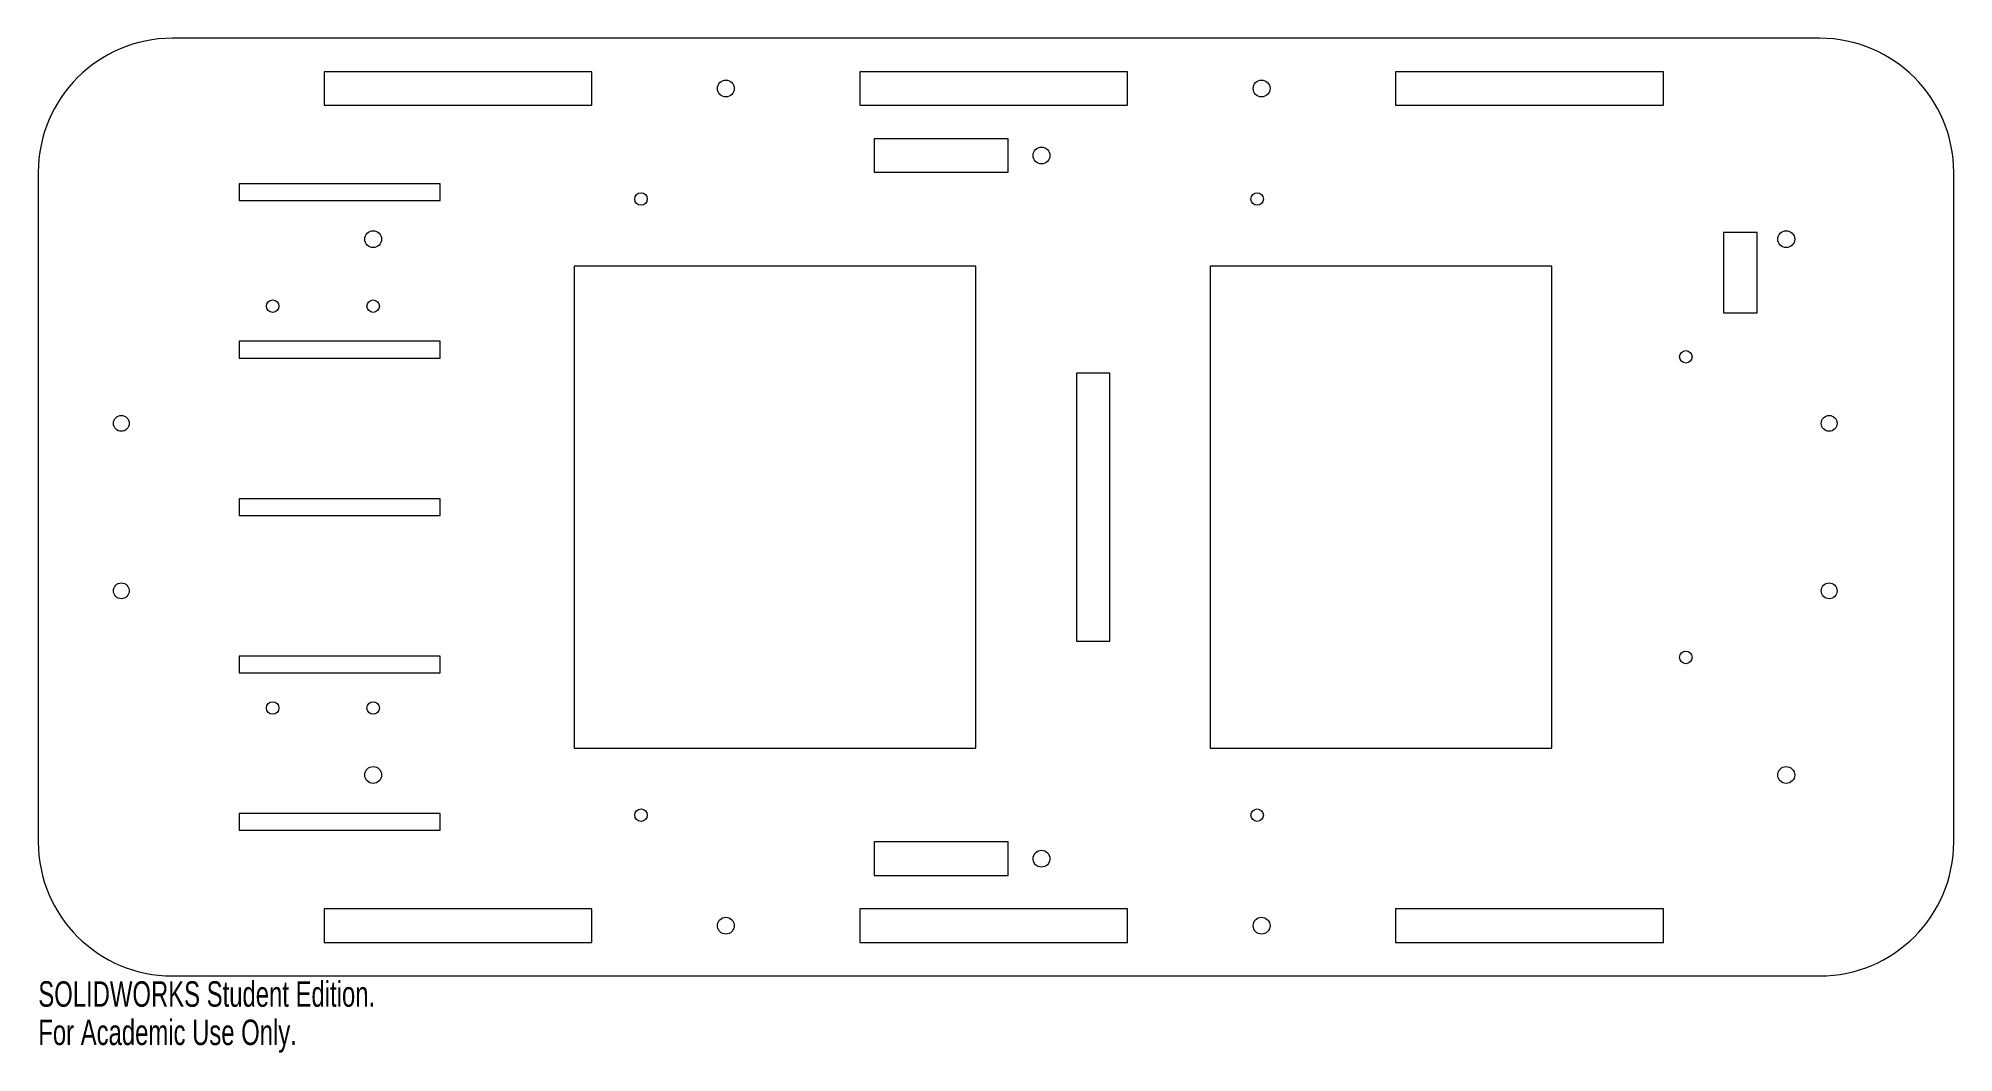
# Model space of a CAD drawing. Header units: inches. Extents: x -7.2 to 7.2, y -4.1 to 3.5.
import ezdxf

# ---------------------------------------------------------------- set-up
doc = ezdxf.new("R2010")
doc.units = ezdxf.units.IN
doc.header["$MEASUREMENT"] = 0
doc.styles.add('SLDTEXTSTYLE0', font='TXT', dxfattribs={"width": 0.7})

msp = doc.modelspace()

# ---------------------------------------------------------------- linework, layer by layer
at = {"color": 7, "linetype": 'Continuous', "lineweight": 15}
for p, q in [((6.15, 3.5), (-6.15, 3.5)), ((-3.017, 3.25), (-5.017, 3.25)), ((-5.017, 3.25), (-5.017, 3)), ((-3.017, 3), (-3.017, 3.25)), ((0.983, 3.25), (-1.017, 3.25)), ((-1.017, 3.25), (-1.017, 3)), ((0.983, 3), (0.983, 3.25)), ((4.983, 3.25), (2.983, 3.25)), ((2.983, 3.25), (2.983, 3)), ((4.983, 3), (4.983, 3.25)), ((-5.017, 3), (-3.017, 3)), ((-1.017, 3), (0.983, 3)), ((2.983, 3), (4.983, 3)), ((0.09, 2.75), (-0.91, 2.75)), ((-0.91, 2.75), (-0.91, 2.5)), ((0.09, 2.5), (0.09, 2.75)), ((-7.15, 2.5), (-7.15, -2.5)), ((-0.91, 2.5), (0.09, 2.5)), ((7.15, -2.5), (7.15, 2.5)), ((-4.15, 2.413), (-5.65, 2.413)), ((-5.65, 2.413), (-5.65, 2.288)), ((-4.15, 2.288), (-4.15, 2.413)), ((-5.65, 2.288), (-4.15, 2.288)), ((5.682, 2.05), (5.432, 2.05)), ((5.432, 2.05), (5.432, 1.45)), ((5.682, 1.45), (5.682, 2.05)), ((-0.15, 1.8), (-3.15, 1.8)), ((-3.15, 1.8), (-3.15, -1.8)), ((-0.15, -1.8), (-0.15, 1.8)), ((4.15, 1.8), (1.6, 1.8)), ((1.6, 1.8), (1.6, -1.8)), ((4.15, -1.8), (4.15, 1.8)), ((5.432, 1.45), (5.682, 1.45)), ((-4.15, 1.238), (-5.65, 1.238)), ((-5.65, 1.238), (-5.65, 1.113)), ((-4.15, 1.113), (-4.15, 1.238)), ((-5.65, 1.113), (-4.15, 1.113)), ((0.85, 1), (0.6, 1)), ((0.6, 1), (0.6, -1)), ((0.85, -1), (0.85, 1)), ((-4.15, 0.063), (-5.65, 0.063)), ((-5.65, 0.063), (-5.65, -0.063)), ((-4.15, -0.063), (-4.15, 0.063)), ((-5.65, -0.063), (-4.15, -0.063)), ((0.6, -1), (0.85, -1)), ((-4.15, -1.113), (-5.65, -1.113)), ((-5.65, -1.113), (-5.65, -1.238)), ((-4.15, -1.238), (-4.15, -1.113)), ((-5.65, -1.238), (-4.15, -1.238)), ((-3.15, -1.8), (-0.15, -1.8)), ((1.6, -1.8), (4.15, -1.8)), ((-5.65, -2.288), (-5.65, -2.413)), ((-4.15, -2.288), (-5.65, -2.288)), ((-4.15, -2.413), (-4.15, -2.288)), ((-5.65, -2.413), (-4.15, -2.413)), ((0.09, -2.5), (-0.91, -2.5)), ((-0.91, -2.5), (-0.91, -2.75)), ((0.09, -2.75), (0.09, -2.5)), ((-0.91, -2.75), (0.09, -2.75)), ((-3.017, -3), (-5.017, -3)), ((-5.017, -3), (-5.017, -3.25)), ((-3.017, -3.25), (-3.017, -3)), ((0.983, -3), (-1.017, -3)), ((-1.017, -3), (-1.017, -3.25)), ((0.983, -3.25), (0.983, -3)), ((4.983, -3), (2.983, -3)), ((2.983, -3), (2.983, -3.25)), ((4.983, -3.25), (4.983, -3)), ((-5.017, -3.25), (-3.017, -3.25)), ((-1.017, -3.25), (0.983, -3.25)), ((2.983, -3.25), (4.983, -3.25)), ((-6.15, -3.5), (6.15, -3.5))]:
    msp.add_line(p, q, dxfattribs=at)
for centre, radius in [((-2.017, 3.125), 0.063), ((1.983, 3.125), 0.063), ((0.34, 2.625), 0.063), ((-2.65, 2.3), 0.0469), ((1.95, 2.3), 0.0469), ((-4.65, 2), 0.063), ((5.9, 2), 0.063), ((-5.4, 1.5), 0.0469), ((-4.65, 1.5), 0.0469), ((5.15, 1.122), 0.0469), ((-6.53, 0.625), 0.0591), ((6.22, 0.625), 0.0591), ((-6.53, -0.625), 0.0591), ((6.22, -0.625), 0.0591), ((5.15, -1.122), 0.0469), ((-5.4, -1.5), 0.0469), ((-4.65, -1.5), 0.0469), ((-4.65, -2), 0.063), ((5.9, -2), 0.063), ((-2.65, -2.3), 0.0469), ((1.95, -2.3), 0.0469), ((0.34, -2.625), 0.063), ((-2.017, -3.125), 0.063), ((1.983, -3.125), 0.063)]:
    msp.add_circle(centre, radius, dxfattribs=at)
for centre, start, end in [((-6.15, 2.5), 90, 180), ((6.15, 2.5), 0, 90), ((-6.15, -2.5), 180, 270), ((6.15, -2.5), 270, 0)]:
    msp.add_arc(centre, 1, start, end, dxfattribs=at)

# ---------------------------------------------------------------- texts
at = {"color": 7, "linetype": 'Continuous', "char_height": 0.1903, "attachment_point": 1, "style": 'SLDTEXTSTYLE0'}
for s, insert in [('SOLIDWORKS Student Edition.', (-7.15, -3.54)), ('For Academic Use Only.', (-7.15, -3.826))]:
    msp.add_mtext(s, dxfattribs=dict(at, insert=insert))

doc.saveas('drawing.dxf')
